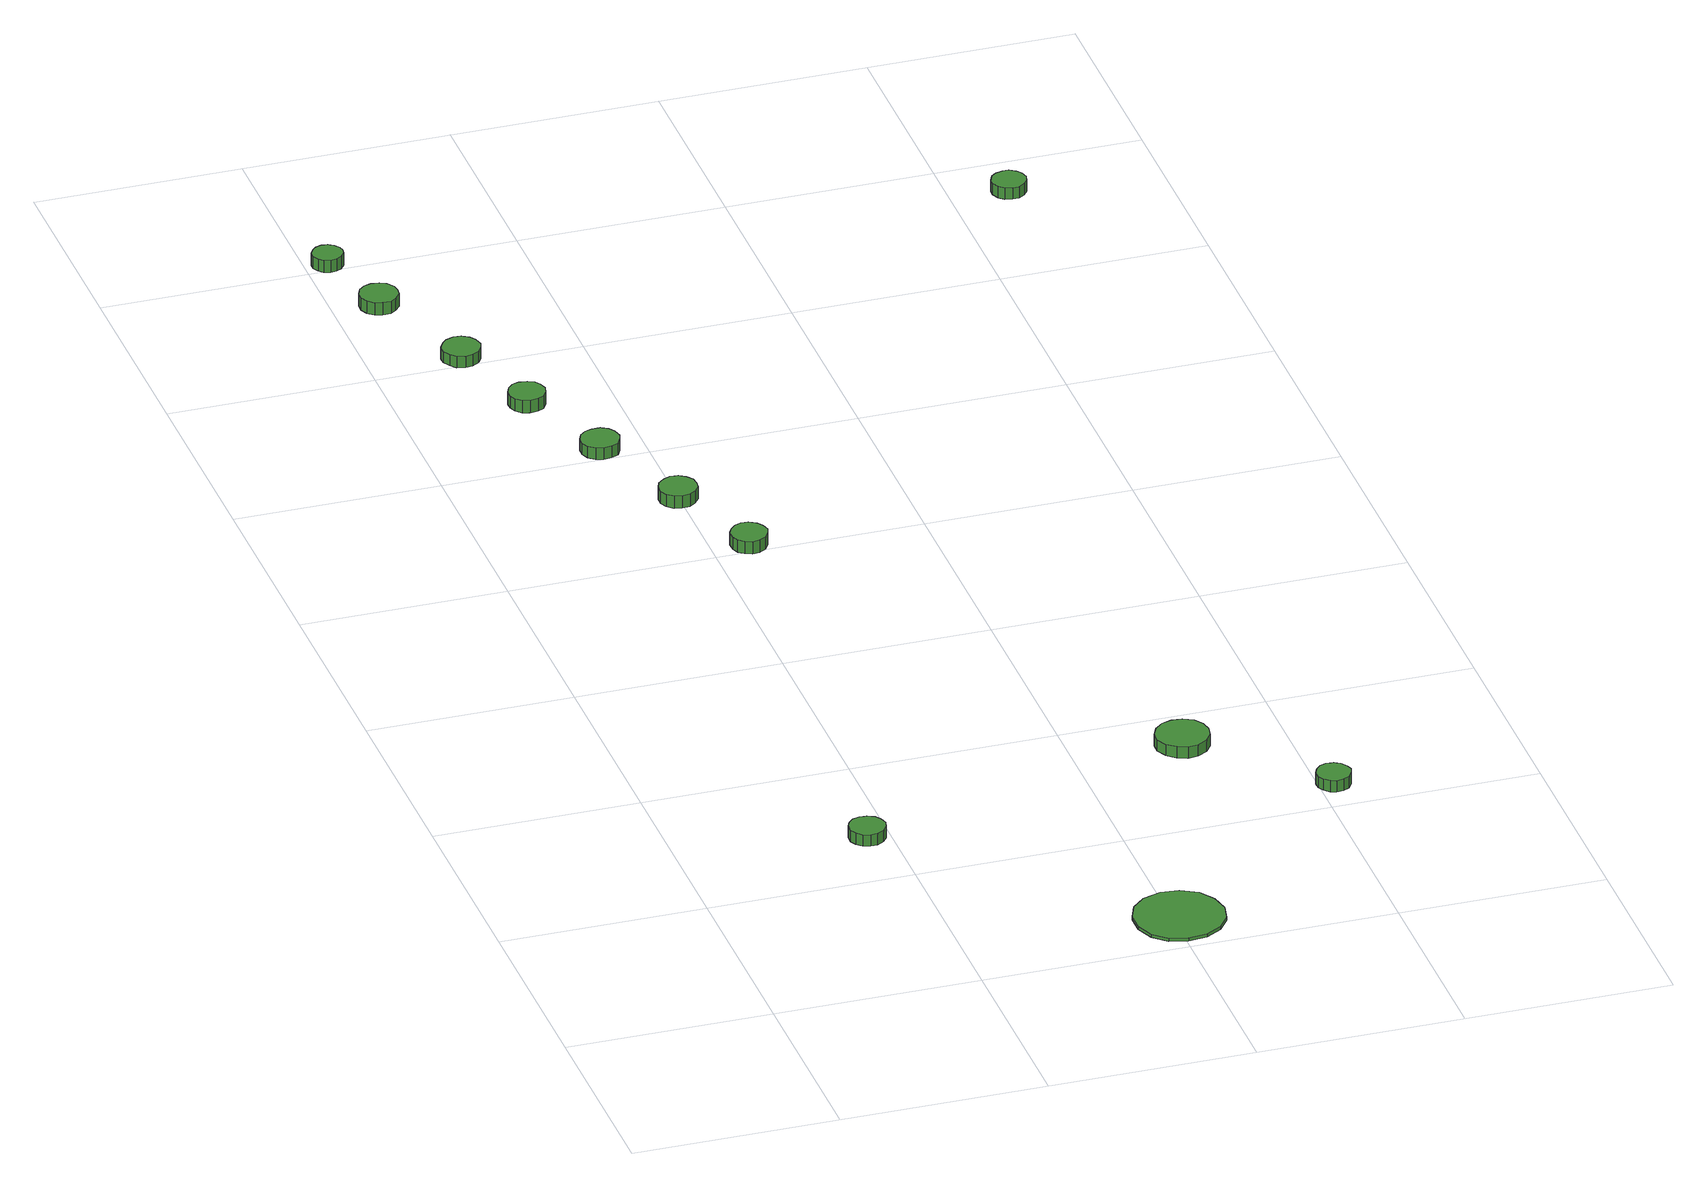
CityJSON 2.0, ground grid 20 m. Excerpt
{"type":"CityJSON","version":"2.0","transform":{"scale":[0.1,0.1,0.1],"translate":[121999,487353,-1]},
"CityObjects":{
"tree1":{"type":"SolitaryVegetationObject","attributes":{"function":"something"},"geometry":[{"type":"MultiSurface","lod":"1","boundaries":[[[0,1,2,3,4,5,6,7,8,9,10,11,12,13,14]],[[15,16,17,18,19,20,21,22,23,24,25,26,27,28,29]],[[0,29,28,1]],[[1,28,27,2]],[[2,27,26,3]],[[3,26,25,4]],[[4,25,24,5]],[[5,24,23,6]],[[6,23,22,7]],[[7,22,21,8]],[[8,21,20,9]],[[9,20,19,10]],[[10,19,18,11]],[[11,18,17,12]],[[12,17,16,13]],[[13,16,15,14]],[[14,15,29,0]]]}]},
"tree2":{"type":"SolitaryVegetationObject","attributes":{"function":"something"},"geometry":[{"type":"MultiSurface","lod":"1","boundaries":[[[30,31,32,33,34,35,36,37,38,39,40,41,42,43,44]],[[45,46,47,48,49,50,51,52,53,54,55,56,57,58,59]],[[30,59,58,31]],[[31,58,57,32]],[[32,57,56,33]],[[33,56,55,34]],[[34,55,54,35]],[[35,54,53,36]],[[36,53,52,37]],[[37,52,51,38]],[[38,51,50,39]],[[39,50,49,40]],[[40,49,48,41]],[[41,48,47,42]],[[42,47,46,43]],[[43,46,45,44]],[[44,45,59,30]]]}]},
"tree3":{"type":"SolitaryVegetationObject","attributes":{"function":"something"},"geometry":[{"type":"MultiSurface","lod":"1","boundaries":[[[60,61,62,63,64,65,66,67,68,69,70,71,72,73,74]],[[75,76,77,78,79,80,81,82,83,84,85,86,87,88,89]],[[60,89,88,61]],[[61,88,87,62]],[[62,87,86,63]],[[63,86,85,64]],[[64,85,84,65]],[[65,84,83,66]],[[66,83,82,67]],[[67,82,81,68]],[[68,81,80,69]],[[69,80,79,70]],[[70,79,78,71]],[[71,78,77,72]],[[72,77,76,73]],[[73,76,75,74]],[[74,75,89,60]]]}]},
"tree4":{"type":"SolitaryVegetationObject","attributes":{"function":"something"},"geometry":[{"type":"MultiSurface","lod":"1","boundaries":[[[90,91,92,93,94,95,96,97,98,99,100,101,102,103,104]],[[105,106,107,108,109,110,111,112,113,114,115,116,117,118,119]],[[90,119,118,91]],[[91,118,117,92]],[[92,117,116,93]],[[93,116,115,94]],[[94,115,114,95]],[[95,114,113,96]],[[96,113,112,97]],[[97,112,111,98]],[[98,111,110,99]],[[99,110,109,100]],[[100,109,108,101]],[[101,108,107,102]],[[102,107,106,103]],[[103,106,105,104]],[[104,105,119,90]]]}]},
"tree5":{"type":"SolitaryVegetationObject","attributes":{"function":"something"},"geometry":[{"type":"MultiSurface","lod":"1","boundaries":[[[120,121,122,123,124,125,126,127,128,129,130,131,132,133,134]],[[135,136,137,138,139,140,141,142,143,144,145,146,147,148,149]],[[120,149,148,121]],[[121,148,147,122]],[[122,147,146,123]],[[123,146,145,124]],[[124,145,144,125]],[[125,144,143,126]],[[126,143,142,127]],[[127,142,141,128]],[[128,141,140,129]],[[129,140,139,130]],[[130,139,138,131]],[[131,138,137,132]],[[132,137,136,133]],[[133,136,135,134]],[[134,135,149,120]]]}]},
"tree6":{"type":"SolitaryVegetationObject","attributes":{"function":"something"},"geometry":[{"type":"MultiSurface","lod":"1","boundaries":[[[150,151,152,153,154,155,156,157,158,159,160,161,162,163,164]],[[165,166,167,168,169,170,171,172,173,174,175,176,177,178,179]],[[150,179,178,151]],[[151,178,177,152]],[[152,177,176,153]],[[153,176,175,154]],[[154,175,174,155]],[[155,174,173,156]],[[156,173,172,157]],[[157,172,171,158]],[[158,171,170,159]],[[159,170,169,160]],[[160,169,168,161]],[[161,168,167,162]],[[162,167,166,163]],[[163,166,165,164]],[[164,165,179,150]]]}]},
"tree7":{"type":"SolitaryVegetationObject","attributes":{"function":"something"},"geometry":[{"type":"MultiSurface","lod":"1","boundaries":[[[180,181,182,183,184,185,186,187,188,189,190,191,192,193,194]],[[195,196,197,198,199,200,201,202,203,204,205,206,207,208,209]],[[180,209,208,181]],[[181,208,207,182]],[[182,207,206,183]],[[183,206,205,184]],[[184,205,204,185]],[[185,204,203,186]],[[186,203,202,187]],[[187,202,201,188]],[[188,201,200,189]],[[189,200,199,190]],[[190,199,198,191]],[[191,198,197,192]],[[192,197,196,193]],[[193,196,195,194]],[[194,195,209,180]]]}]},
"tree8":{"type":"SolitaryVegetationObject","attributes":{"function":"something"},"geometry":[{"type":"MultiSurface","lod":"1","boundaries":[[[210,211,212,213,214,215,216,217,218,219,220,221,222,223,224]],[[225,226,227,228,229,230,231,232,233,234,235,236,237,238,239]],[[210,239,238,211]],[[211,238,237,212]],[[212,237,236,213]],[[213,236,235,214]],[[214,235,234,215]],[[215,234,233,216]],[[216,233,232,217]],[[217,232,231,218]],[[218,231,230,219]],[[219,230,229,220]],[[220,229,228,221]],[[221,228,227,222]],[[222,227,226,223]],[[223,226,225,224]],[[224,225,239,210]]]}]},
"tree9":{"type":"SolitaryVegetationObject","attributes":{"function":"something"},"geometry":[{"type":"MultiSurface","lod":"1","boundaries":[[[240,241,242,243,244,245,246,247,248,249,250,251,252,253,254]],[[255,256,257,258,259,260,261,262,263,264,265,266,267,268,269]],[[240,269,268,241]],[[241,268,267,242]],[[242,267,266,243]],[[243,266,265,244]],[[244,265,264,245]],[[245,264,263,246]],[[246,263,262,247]],[[247,262,261,248]],[[248,261,260,249]],[[249,260,259,250]],[[250,259,258,251]],[[251,258,257,252]],[[252,257,256,253]],[[253,256,255,254]],[[254,255,269,240]]]}]},
"tree10":{"type":"SolitaryVegetationObject","attributes":{"function":"something"},"geometry":[{"type":"MultiSurface","lod":"1","boundaries":[[[270,271,272,273,274,275,276,277,278,279,280,281,282,283,284]],[[285,286,287,288,289,290,291,292,293,294,295,296,297,298,299]],[[270,299,298,271]],[[271,298,297,272]],[[272,297,296,273]],[[273,296,295,274]],[[274,295,294,275]],[[275,294,293,276]],[[276,293,292,277]],[[277,292,291,278]],[[278,291,290,279]],[[279,290,289,280]],[[280,289,288,281]],[[281,288,287,282]],[[282,287,286,283]],[[283,286,285,284]],[[284,285,299,270]]]}]},
"tree11":{"type":"SolitaryVegetationObject","attributes":{"function":"something"},"geometry":[{"type":"MultiSurface","lod":"1","boundaries":[[[300,301,302,303,304,305,306,307,308,309,310,311,312,313,314]],[[315,316,317,318,319,320,321,322,323,324,325,326,327,328,329]],[[300,329,328,301]],[[301,328,327,302]],[[302,327,326,303]],[[303,326,325,304]],[[304,325,324,305]],[[305,324,323,306]],[[306,323,322,307]],[[307,322,321,308]],[[308,321,320,309]],[[309,320,319,310]],[[310,319,318,311]],[[311,318,317,312]],[[312,317,316,313]],[[313,316,315,314]],[[314,315,329,300]]]}]},
"tree12":{"type":"SolitaryVegetationObject","attributes":{"function":"something"},"geometry":[{"type":"MultiSurface","lod":"1","boundaries":[[[330,331,332,333,334,335,336,337,338,339,340,341,342,343,344]],[[345,346,347,348,349,350,351,352,353,354,355,356,357,358,359]],[[330,359,358,331]],[[331,358,357,332]],[[332,357,356,333]],[[333,356,355,334]],[[334,355,354,335]],[[335,354,353,336]],[[336,353,352,337]],[[337,352,351,338]],[[338,351,350,339]],[[339,350,349,340]],[[340,349,348,341]],[[341,348,347,342]],[[342,347,346,343]],[[343,346,345,344]],[[344,345,359,330]]]}]}
},
"vertices":[
[192,264,30],[190,271,30],[186,277,30],[179,280,30],[172,281,30],[165,279,30],[160,274,30],[157,268,30],[157,260,30],[160,254,30],[165,249,30],[172,247,30],[179,247,30],[186,251,30],[190,257,30],[190,257,18],[186,251,18],[179,247,18],[172,247,18],[165,249,18],[160,254,18],[157,260,18],[157,268,18],[160,274,18],[165,279,18],[172,281,18],[179,280,18],[186,277,18],[190,271,18],[192,264,18],
[450,53,12],[446,71,12],[436,86,12],[420,95,12],[402,97,12],[384,91,12],[371,79,12],[364,62,12],[364,44,12],[371,27,12],[384,15,12],[402,10,12],[420,12,12],[436,21,12],[446,35,12],[446,35,9],[436,21,9],[420,12,9],[402,10,9],[384,15,9],[371,27,9],[364,44,9],[364,62,9],[371,79,9],[384,91,9],[402,97,9],[420,95,9],[436,86,9],[446,71,9],[450,53,9],
[61,1323,25],[60,1330,25],[55,1337,25],[49,1340,25],[41,1341,25],[34,1339,25],[28,1334,25],[25,1327,25],[25,1319,25],[28,1312,25],[34,1307,25],[41,1305,25],[49,1305,25],[55,1309,25],[60,1315,25],[60,1315,12],[55,1309,12],[49,1305,12],[41,1305,12],[34,1307,12],[28,1312,12],[25,1319,12],[25,1327,12],[28,1334,12],[34,1339,12],[41,1341,12],[49,1340,12],[55,1337,12],[60,1330,12],[61,1323,12],
[35,1407,25],[34,1412,25],[30,1417,25],[25,1420,25],[19,1421,25],[13,1419,25],[9,1415,25],[6,1410,25],[6,1404,25],[9,1398,25],[13,1394,25],[19,1392,25],[25,1393,25],[30,1396,25],[34,1401,25],[34,1401,12],[30,1396,12],[25,1393,12],[19,1392,12],[13,1394,12],[9,1398,12],[6,1404,12],[6,1410,12],[9,1415,12],[13,1419,12],[19,1421,12],[25,1420,12],[30,1417,12],[34,1412,12],[35,1407,12],
[105,1211,23],[103,1219,23],[99,1225,23],[92,1229,23],[85,1230,23],[77,1227,23],[72,1222,23],[68,1215,23],[68,1208,23],[72,1201,23],[77,1195,23],[85,1193,23],[92,1194,23],[99,1198,23],[103,1204,23],[103,1204,11],[99,1198,11],[92,1194,11],[85,1193,11],[77,1195,11],[72,1201,11],[68,1208,11],[68,1215,11],[72,1222,11],[77,1227,11],[85,1230,11],[92,1229,11],[99,1225,11],[103,1219,11],[105,1211,11],
[137,1117,23],[135,1124,23],[131,1130,23],[125,1133,23],[117,1134,23],[110,1132,23],[105,1127,23],[102,1120,23],[102,1113,23],[105,1106,23],[110,1101,23],[117,1099,23],[125,1100,23],[131,1103,23],[135,1109,23],[135,1109,10],[131,1103,10],[125,1100,10],[117,1099,10],[110,1101,10],[105,1106,10],[102,1113,10],[102,1120,10],[105,1127,10],[110,1132,10],[117,1134,10],[125,1133,10],[131,1130,10],[135,1124,10],[137,1117,10],
[176,1015,23],[174,1023,23],[170,1029,23],[163,1033,23],[155,1033,23],[148,1031,23],[142,1026,23],[139,1019,23],[139,1011,23],[142,1004,23],[148,999,23],[155,997,23],[163,998,23],[170,1001,23],[174,1008,23],[174,1008,11],[170,1001,11],[163,998,11],[155,997,11],[148,999,11],[142,1004,11],[139,1011,11],[139,1019,11],[142,1026,11],[148,1031,11],[155,1033,11],[163,1033,11],[170,1029,11],[174,1023,11],[176,1015,11],
[217,911,23],[216,919,23],[211,925,23],[205,929,23],[197,930,23],[190,927,23],[184,922,23],[181,915,23],[181,907,23],[184,900,23],[190,895,23],[197,893,23],[205,894,23],[211,898,23],[216,904,23],[216,904,10],[211,898,10],[205,894,10],[197,893,10],[190,895,10],[184,900,10],[181,907,10],[181,915,10],[184,922,10],[190,927,10],[197,930,10],[205,929,10],[211,925,10],[216,919,10],[217,911,10],
[253,811,24],[251,818,24],[247,824,24],[240,828,24],[233,829,24],[226,826,24],[221,821,24],[218,815,24],[218,807,24],[221,800,24],[226,796,24],[233,793,24],[240,794,24],[247,798,24],[251,804,24],[251,804,11],[247,798,11],[240,794,11],[233,793,11],[226,796,11],[221,800,11],[218,807,11],[218,815,11],[221,821,11],[226,826,11],[233,829,11],[240,828,11],[247,824,11],[251,818,11],[253,811,11],
[527,342,26],[525,352,26],[519,361,26],[509,366,26],[499,367,26],[489,364,26],[481,357,26],[476,347,26],[476,337,26],[481,327,26],[489,320,26],[499,316,26],[509,317,26],[519,323,26],[525,331,26],[525,331,14],[519,323,14],[509,317,14],[499,316,14],[489,320,14],[481,327,14],[476,337,14],[476,347,14],[481,357,14],[489,364,14],[499,367,14],[509,366,14],[519,361,14],[525,352,14],[527,342,14],
[630,237,24],[628,243,24],[624,249,24],[618,252,24],[611,253,24],[605,251,24],[600,246,24],[597,240,24],[597,233,24],[600,227,24],[605,222,24],[611,220,24],[618,221,24],[624,224,24],[628,230,24],[628,230,12],[624,224,12],[618,221,12],[611,220,12],[605,222,12],[600,227,12],[597,233,12],[597,240,12],[600,246,12],[605,251,12],[611,253,12],[618,252,12],[624,249,12],[628,243,12],[630,237,12],
[670,1340,27],[668,1347,27],[664,1352,27],[658,1356,27],[652,1356,27],[645,1354,27],[640,1350,27],[637,1343,27],[637,1337,27],[640,1330,27],[645,1326,27],[652,1324,27],[658,1324,27],[664,1328,27],[668,1333,27],[668,1333,15],[664,1328,15],[658,1324,15],[652,1324,15],[645,1326,15],[640,1330,15],[637,1337,15],[637,1343,15],[640,1350,15],[645,1354,15],[652,1356,15],[658,1356,15],[664,1352,15],[668,1347,15],[670,1340,15]
]}
